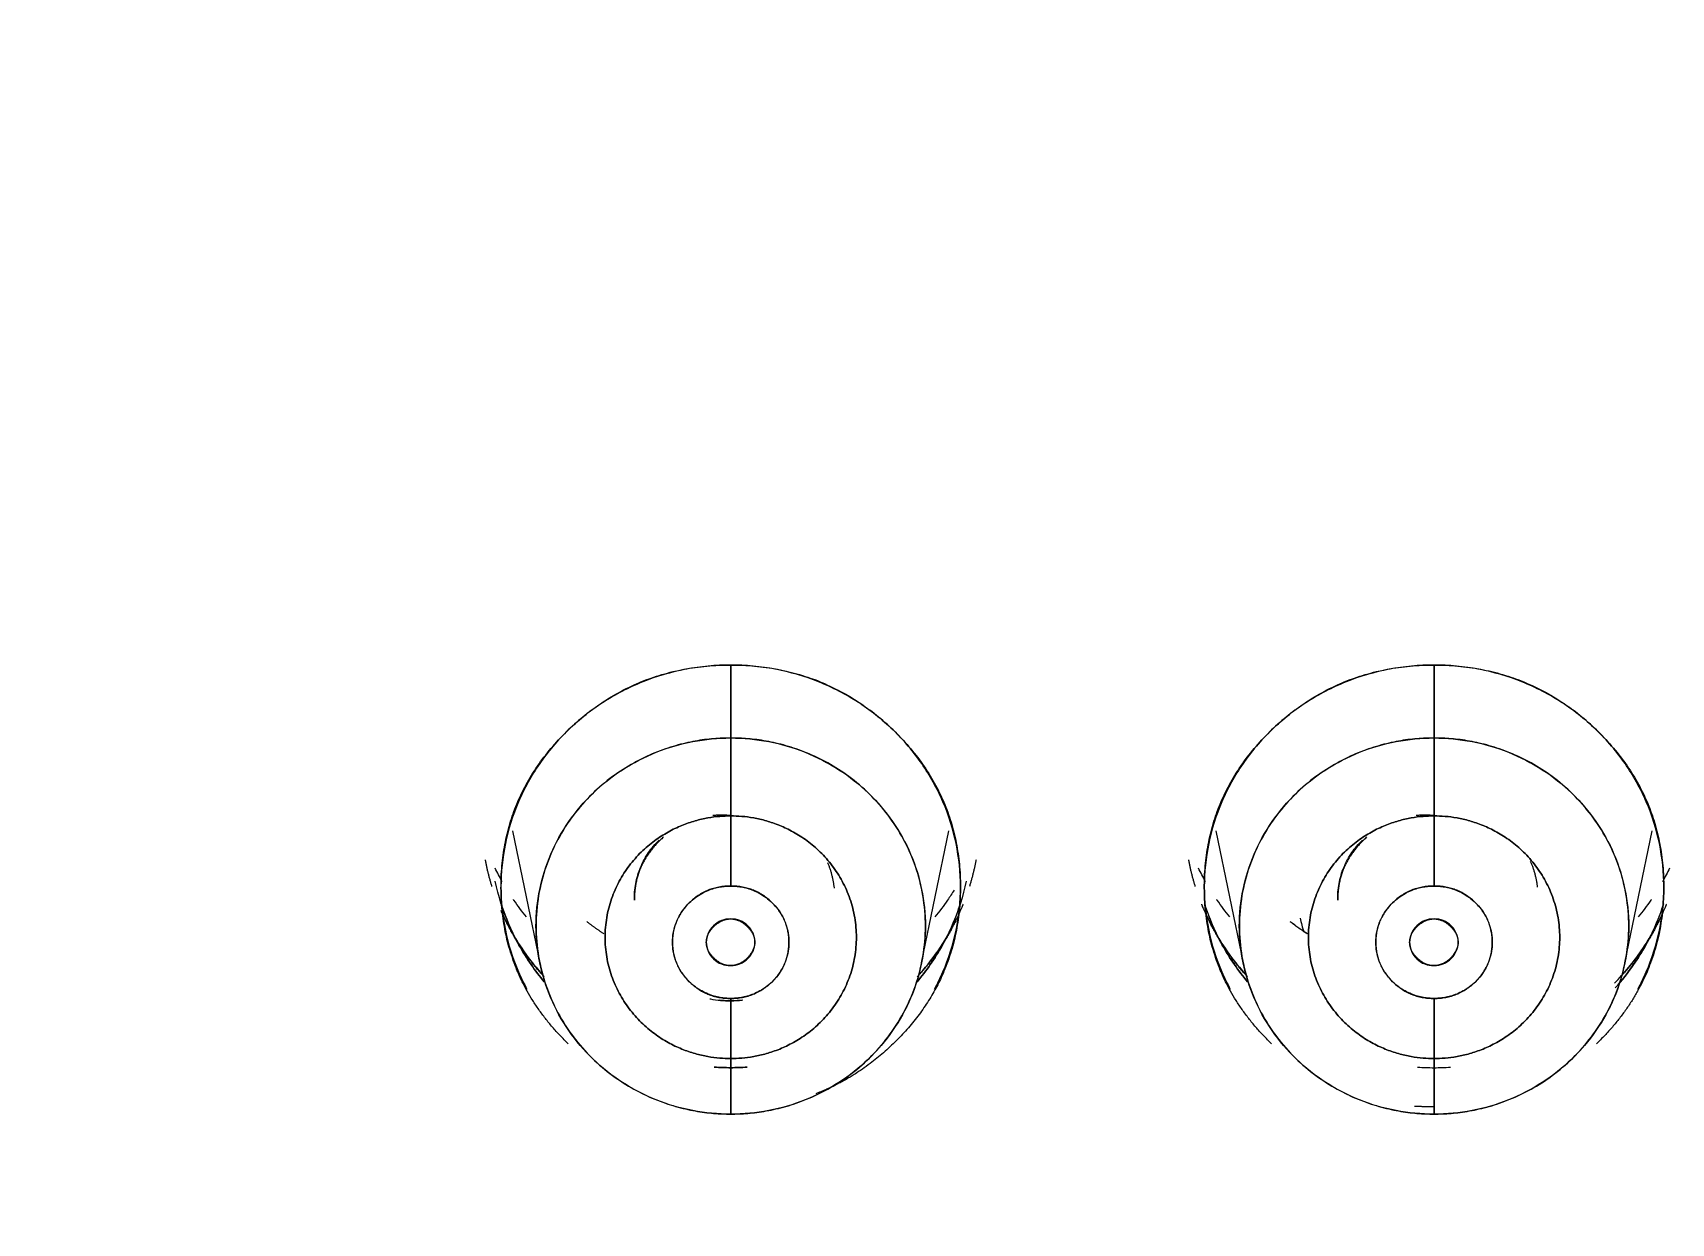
# Model space of a CAD drawing. Header units: inches. Extents: x 1105 to 1525, y -292 to 302.
# Drawn here: x 1252.25 to 1267.39, y 27.79 to 38.79 of the extents above; entities that cross this region are included whole.
import ezdxf

# ---------------------------------------------------------------- set-up
doc = ezdxf.new("R2010")
doc.units = ezdxf.units.IN
doc.header["$LTSCALE"] = 2.42
doc.header["$MEASUREMENT"] = 0
doc.header["$PDMODE"] = 3
doc.header["$PDSIZE"] = 0.3125
doc.layers.get('0').update_dxf_attribs({"linetype": 'CONTINUOUS'})
doc.layers.get('Defpoints').update_dxf_attribs({"linetype": 'CONTINUOUS'})
doc.layers.add('DIM', color=3, linetype='CONTINUOUS', lineweight=18)
doc.styles.get("Standard").update_dxf_attribs({"font": 'arial.ttf', "width": 0.8})
doc.dimstyles.new('ISO-25', dxfattribs={"dimtxt": 5, "dimasz": 2.5, "dimexe": 1.25, "dimexo": 0.625, "dimgap": 2, "dimtad": 1, "dimtih": 1, "dimtoh": 1, "dimdec": 1, "dimdsep": 46, "dimtxsty": 'Standard', "dimcen": 0, "dimclrd": 3, "dimclre": 3, "dimclrt": 4, "dimadec": 0, "dimazin": 0, "dimtfac": 1, "dimtdec": 1, "dimtmove": 0, "dimatfit": 3, "dimfxl": 1, "dimarcsym": 0})

# ---------------------------------------------------------------- blocks, each defined once
blk = doc.blocks.new('*D1')
at = {"layer": 'Defpoints', "color": 0, "transparency": 16777216}
for p in [(1211.201, 101.815), (1211.201, -172.578), (1309.638, -172.578)]:
    blk.add_point(p, dxfattribs=at)
at = {"layer": 'DIM', "color": 3, "lineweight": -2, "transparency": 16777216}
for p, q in [((1211.826, 101.815), (1310.888, 101.815)), ((1309.638, 96.815), (1309.638, -30.872)), ((1309.638, -167.578), (1309.638, -39.892)), ((1211.826, -172.578), (1310.888, -172.578))]:
    blk.add_line(p, q, dxfattribs=at)
at = {"layer": 'DIM', "color": 3, "transparency": 16777216}
for points in [[(1308.805, 96.815), (1310.472, 96.815), (1309.638, 101.815)], [(1308.805, -167.578), (1310.472, -167.578), (1309.638, -172.578)]]:
    blk.add_solid(points, dxfattribs=at)
at = {"layer": 'DIM', "color": 4, "transparency": 16777216, "insert": (1309.638, -35.382), "char_height": 5, "attachment_point": 5}
blk.add_mtext('274.4', dxfattribs=at)
blk = doc.blocks.new('*D3')
at = {"layer": 'Defpoints', "color": 0, "transparency": 16777216}
for p in [(1279.036, 140.16), (1143.365, 34.026), (1279.036, 34.019)]:
    blk.add_point(p, dxfattribs=at)
at = {"layer": 'DIM', "color": 3, "lineweight": -2, "transparency": 16777216}
for p, q in [((1143.365, 34.651), (1143.365, 141.41)), ((1279.036, 34.644), (1279.036, 141.41)), ((1148.365, 140.16), (1202.64, 140.16)), ((1274.036, 140.16), (1219.761, 140.16))]:
    blk.add_line(p, q, dxfattribs=at)
at = {"layer": 'DIM', "color": 3, "transparency": 16777216}
for points in [[(1148.365, 140.993), (1148.365, 139.326), (1143.365, 140.16)], [(1274.036, 140.993), (1274.036, 139.326), (1279.036, 140.16)]]:
    blk.add_solid(points, dxfattribs=at)
at = {"layer": 'DIM', "color": 4, "transparency": 16777216, "insert": (1211.201, 140.16), "char_height": 5, "attachment_point": 5}
blk.add_mtext('135.7', dxfattribs=at)

msp = doc.modelspace()

# ---------------------------------------------------------------- linework, layer by layer
at = {"linetype": 'Continuous', "lineweight": 18, "extrusion": (0, 1, 0)}
for p, q in [((1256.684, 31.416), (1256.936, 30.196)), ((1260.465, 30.196), (1260.717, 31.416)), ((1263.184, 31.416), (1263.436, 30.196)), ((1266.965, 30.196), (1267.217, 31.416))]:
    msp.add_line(p, q, dxfattribs=at)
at = {"linetype": 'Continuous', "lineweight": 18}
for points, degree, knots in [([(1278.773, 32.316), (1278.773, 34.452), (1278.555, 38.724), (1277.581, 45.07), (1275.967, 51.293), (1273.729, 57.334), (1270.89, 63.134), (1267.475, 68.637), (1263.519, 73.79), (1259.058, 78.543), (1254.137, 82.852), (1248.802, 86.674), (1243.105, 89.972), (1237.101, 92.715), (1230.847, 94.877), (1224.405, 96.435), (1217.834, 97.377), (1213.412, 97.587), (1211.201, 97.587)], 3, [0, 0, 0, 0, 0.0625, 0.125, 0.1875, 0.25, 0.3125, 0.375, 0.4375, 0.5, 0.5625, 0.625, 0.6875, 0.75, 0.8125, 0.875, 0.9375, 1, 1, 1, 1]), ([(1211.201, 97.587), (1213.412, 97.587), (1217.834, 97.376), (1226.594, 96.122), (1237.226, 93.007), (1247.024, 87.949), (1254.135, 82.851), (1259.059, 78.544), (1263.517, 73.789), (1267.476, 68.637), (1270.888, 63.133), (1273.73, 57.334), (1275.594, 52.3), (1276.773, 48.182), (1277.744, 44.012), (1278.555, 38.724), (1278.773, 34.452), (1278.773, 32.316)], 3, [0, 0, 0, 0, 0.0625, 0.125, 0.25, 0.375, 0.4375, 0.5, 0.5625, 0.625, 0.6875, 0.75, 0.8125, 0.84375, 0.875, 0.9375, 1, 1, 1, 1]), ([(1195.817, 93.394), (1202.015, 94.846), (1208.388, 95.111), (1213.318, 95.316), (1218.223, 94.804), (1224.622, 94.135), (1230.757, 92.275), (1238.11, 90.045), (1244.729, 86.221), (1251.525, 82.295), (1257.155, 76.908), (1262.782, 71.525), (1266.914, 64.997), (1271.044, 58.472), (1273.44, 51.181), (1275.835, 43.891), (1276.356, 36.257), (1276.877, 28.632), (1275.497, 21.105), (1274.115, 13.574), (1270.908, 6.579), (1268.052, 0.347), (1263.883, -5.15), (1257.961, -12.96), (1249.886, -18.696), (1244.869, -22.26), (1239.241, -24.844)], 2, [0, 0, 0, 0.125, 0.125, 0.1875, 0.1875, 0.25, 0.25, 0.3125, 0.3125, 0.375, 0.375, 0.4375, 0.4375, 0.5, 0.5, 0.5625, 0.5625, 0.625, 0.625, 0.6875, 0.6875, 0.75, 0.75, 0.875, 0.875, 1, 1, 1]), ([(1239.241, -24.844), (1239.945, -24.521), (1241.272, -23.883), (1243.174, -22.889), (1245.001, -21.861), (1246.885, -20.721), (1248.901, -19.401), (1251.067, -17.862), (1253.381, -16.063), (1255.852, -13.947), (1258.478, -11.445), (1261.219, -8.502), (1263.993, -5.097), (1266.701, -1.233), (1269.256, 3.091), (1271.566, 7.863), (1273.516, 12.997), (1275.013, 18.357), (1276.016, 23.822), (1276.519, 29.339), (1276.519, 34.879), (1276.016, 40.4), (1275.013, 45.856), (1273.519, 51.206), (1271.546, 56.409), (1269.108, 61.424), (1266.224, 66.213), (1262.916, 70.741), (1259.21, 74.971), (1255.137, 78.868), (1250.725, 82.407), (1245.994, 85.568), (1241.004, 88.308), (1235.91, 90.561), (1230.9, 92.3), (1226.102, 93.564), (1221.565, 94.42), (1217.342, 94.931), (1213.501, 95.163), (1210.069, 95.186), (1207.014, 95.06), (1204.285, 94.831), (1201.84, 94.532), (1199.657, 94.187), (1197.676, 93.811), (1196.425, 93.537), (1195.817, 93.394)], 3, [0, 0, 0, 0, 0.012202, 0.023189, 0.033858, 0.045296, 0.057999, 0.071972, 0.087381, 0.104481, 0.123651, 0.145097, 0.168608, 0.193819, 0.220656, 0.249232, 0.279085, 0.309194, 0.339088, 0.368937, 0.398843, 0.428755, 0.458652, 0.488547, 0.518447, 0.548347, 0.57824, 0.608136, 0.638049, 0.667943, 0.697772, 0.727718, 0.757896, 0.787508, 0.81533, 0.841142, 0.865293, 0.887639, 0.907732, 0.925508, 0.941345, 0.955585, 0.96839, 0.979913, 0.990205, 1, 1, 1, 1]), ([(1195.887, 93.19), (1196.492, 93.332), (1197.738, 93.605), (1199.71, 93.979), (1201.883, 94.322), (1204.316, 94.62), (1207.033, 94.848), (1210.074, 94.973), (1213.49, 94.95), (1217.314, 94.719), (1221.518, 94.21), (1226.034, 93.358), (1230.81, 92.1), (1235.796, 90.369), (1240.867, 88.127), (1245.834, 85.4), (1250.543, 82.252), (1254.935, 78.73), (1258.989, 74.851), (1262.678, 70.64), (1265.971, 66.134), (1268.842, 61.366), (1271.269, 56.374), (1273.233, 51.195), (1274.72, 45.87), (1275.718, 40.438), (1276.219, 34.943), (1276.219, 29.429), (1275.719, 23.937), (1274.72, 18.497), (1273.23, 13.162), (1271.289, 8.051), (1268.99, 3.302), (1266.446, -1.003), (1263.75, -4.849), (1260.989, -8.238), (1258.26, -11.168), (1255.647, -13.658), (1253.187, -15.765), (1250.884, -17.555), (1248.728, -19.088), (1246.721, -20.401), (1244.846, -21.536), (1243.027, -22.56), (1241.133, -23.549), (1239.813, -24.184), (1239.113, -24.505)], 3, [0, 0, 0, 0, 0.009795, 0.020087, 0.03161, 0.044415, 0.058655, 0.074492, 0.092268, 0.112361, 0.134707, 0.158858, 0.18467, 0.212492, 0.242104, 0.272282, 0.302228, 0.332057, 0.361951, 0.391864, 0.42176, 0.451653, 0.481553, 0.511453, 0.541348, 0.571245, 0.601157, 0.631063, 0.660912, 0.690806, 0.720915, 0.750768, 0.779344, 0.806181, 0.831392, 0.854903, 0.876349, 0.895519, 0.912619, 0.928028, 0.942001, 0.954704, 0.966142, 0.976811, 0.987798, 1, 1, 1, 1]), ([(1275.847, 28.397), (1275.855, 28.506), (1276.042, 31.393), (1276.001, 37.08), (1274.791, 45.363), (1272.449, 53.418), (1269.02, 61.1), (1264.562, 68.273), (1259.157, 74.81), (1252.9, 80.594), (1245.902, 85.522), (1238.289, 89.508), (1230.196, 92.479), (1221.759, 94.387), (1213.124, 95.194), (1204.448, 94.882), (1198.741, 93.93), (1195.937, 93.274)], 3, [0, 0, 0, 0, 0.002813, 0.073998, 0.145197, 0.216398, 0.287593, 0.358788, 0.429985, 0.501178, 0.572361, 0.643545, 0.714738, 0.785869, 0.857235, 0.928659, 1, 1, 1, 1]), ([(1238.926, -24.204), (1244.594, -21.601), (1249.636, -17.993), (1253.679, -15.099), (1257.214, -11.632), (1261.748, -7.184), (1265.281, -1.952), (1269.377, 4.114), (1271.926, 10.932), (1274.313, 17.314), (1275.221, 24.04), (1276.204, 31.32), (1275.41, 38.624), (1274.478, 47.195), (1271.171, 55.203), (1268.094, 62.655), (1263.166, 69.11), (1259.017, 74.545), (1253.753, 79.002), (1248.176, 83.723), (1241.629, 87.101), (1235.346, 90.344), (1228.485, 92.185), (1218.496, 94.865), (1208.135, 94.39), (1201.98, 94.108), (1195.989, 92.705)], 2, [0, 0, 0, 0.125, 0.125, 0.1875, 0.1875, 0.25, 0.25, 0.3125, 0.3125, 0.375, 0.375, 0.4375, 0.4375, 0.5, 0.5, 0.5625, 0.5625, 0.625, 0.625, 0.6875, 0.6875, 0.75, 0.75, 0.875, 0.875, 1, 1, 1]), ([(1195.989, 92.705), (1196.681, 92.867), (1198.001, 93.154), (1199.941, 93.514), (1201.848, 93.812), (1203.864, 94.068), (1206.081, 94.278), (1208.538, 94.424), (1211.258, 94.481), (1214.287, 94.415), (1217.665, 94.179), (1221.39, 93.718), (1225.413, 92.977), (1229.663, 91.91), (1234.077, 90.476), (1238.587, 88.642), (1243.083, 86.403), (1247.409, 83.81), (1251.422, 80.959), (1255.075, 77.927), (1258.424, 74.708), (1261.577, 71.202), (1264.604, 67.271), (1267.483, 62.819), (1270.107, 57.845), (1272.33, 52.456), (1274.036, 46.829), (1275.168, 41.173), (1275.735, 35.705), (1275.811, 30.574), (1275.491, 25.797), (1274.836, 21.258), (1273.845, 16.787), (1272.478, 12.274), (1270.697, 7.727), (1268.522, 3.274), (1266.041, -0.911), (1263.375, -4.71), (1260.618, -8.09), (1257.835, -11.072), (1255.092, -13.667), (1252.471, -15.879), (1250.029, -17.736), (1247.779, -19.294), (1245.71, -20.607), (1243.81, -21.721), (1242.074, -22.664), (1240.467, -23.48), (1239.433, -23.971), (1238.926, -24.204)], 3, [0, 0, 0, 0, 0.011269, 0.021419, 0.031278, 0.041852, 0.053605, 0.066538, 0.08081, 0.096678, 0.114498, 0.1344, 0.156117, 0.179301, 0.203861, 0.229789, 0.256714, 0.283873, 0.310306, 0.335514, 0.360061, 0.38505, 0.41157, 0.440282, 0.471001, 0.502948, 0.535235, 0.566974, 0.597228, 0.625207, 0.651, 0.675617, 0.700265, 0.725877, 0.752635, 0.779868, 0.806498, 0.831609, 0.855023, 0.876985, 0.897373, 0.915773, 0.93207, 0.946569, 0.959582, 0.971263, 0.981756, 0.991115, 1, 1, 1, 1]), ([(1239.103, -24.51), (1240.897, -23.686), (1242.653, -22.782), (1245.218, -21.313), (1246.061, -20.804), (1247.723, -19.75), (1248.541, -19.205), (1250.955, -17.515), (1252.51, -16.317), (1255.501, -13.789), (1256.937, -12.458), (1258.991, -10.371), (1259.66, -9.661), (1260.962, -8.21), (1261.596, -7.471), (1263.443, -5.211), (1264.604, -3.65), (1266.771, -0.431), (1267.778, 1.226), (1269.631, 4.623), (1270.477, 6.362), (1272, 9.909), (1272.678, 11.716), (1273.858, 15.382), (1274.361, 17.242), (1275.188, 20.997), (1275.513, 22.893), (1275.863, 25.753), (1275.958, 26.708), (1276.101, 28.623), (1276.15, 29.582), (1276.228, 32.461), (1276.188, 34.382), (1275.928, 38.214), (1275.707, 40.123), (1275.239, 42.967), (1275.061, 43.912), (1274.66, 45.792), (1274.437, 46.728), (1273.702, 49.519), (1273.124, 51.357), (1271.795, 54.976), (1271.044, 56.756), (1269.794, 59.37), (1269.357, 60.232), (1268.442, 61.937), (1267.964, 62.778), (1266.472, 65.271), (1265.398, 66.889), (1263.1, 70.022), (1261.877, 71.538), (1259.939, 73.726), (1259.276, 74.441), (1257.915, 75.841), (1257.219, 76.525), (1255.081, 78.532), (1253.592, 79.807), (1250.5, 82.22), (1248.896, 83.358), (1245.588, 85.486), (1243.884, 86.478), (1240.389, 88.304), (1238.598, 89.14), (1236.772, 89.895)], 3, [0, 0, 0, 0, 0.040001, 0.040001, 0.060001, 0.060001, 0.080002, 0.080002, 0.120002, 0.120002, 0.160003, 0.160003, 0.180004, 0.180004, 0.200004, 0.200004, 0.240005, 0.240005, 0.280006, 0.280006, 0.320006, 0.320006, 0.360007, 0.360007, 0.400008, 0.400008, 0.440009, 0.440009, 0.460009, 0.460009, 0.48001, 0.48001, 0.52001, 0.52001, 0.560011, 0.560011, 0.580012, 0.580012, 0.600012, 0.600012, 0.640013, 0.640013, 0.680014, 0.680014, 0.700014, 0.700014, 0.720014, 0.720014, 0.760015, 0.760015, 0.800016, 0.800016, 0.820016, 0.820016, 0.840017, 0.840017, 0.880018, 0.880018, 0.920018, 0.920018, 0.960019, 0.960019, 1, 1, 1, 1]), ([(1279.021, 33.871), (1279.03, 34.922), (1278.994, 37.092), (1278.773, 40.228), (1278.438, 43.121), (1278.058, 45.55), (1277.684, 47.519), (1277.333, 49.144), (1277.019, 50.457), (1276.715, 51.638), (1276.406, 52.757), (1276.046, 53.978), (1275.605, 55.37), (1275.043, 57.009), (1274.375, 58.79), (1273.606, 60.673), (1272.764, 62.572), (1271.874, 64.422), (1271.034, 66.041), (1270.342, 67.301), (1269.786, 68.27), (1269.179, 69.294), (1268.305, 70.708), (1266.955, 72.75), (1265.276, 75.075), (1263.304, 77.559), (1261.097, 80.09), (1258.581, 82.692), (1256.743, 84.377), (1255.809, 85.185)], 3, [0, 0, 0, 0, 0.054319, 0.112384, 0.162617, 0.205019, 0.239598, 0.266361, 0.291066, 0.309394, 0.329382, 0.351027, 0.375108, 0.404798, 0.440428, 0.473203, 0.509769, 0.547587, 0.579093, 0.603799, 0.621729, 0.636559, 0.665207, 0.707267, 0.762711, 0.813051, 0.870864, 0.936115, 1, 1, 1, 1]), ([(1239.012, -24.327), (1239.52, -24.094), (1240.558, -23.601), (1242.17, -22.783), (1243.911, -21.837), (1245.817, -20.72), (1247.893, -19.402), (1250.149, -17.84), (1252.599, -15.976), (1255.228, -13.758), (1257.98, -11.155), (1260.771, -8.164), (1263.537, -4.773), (1266.211, -0.963), (1268.7, 3.236), (1270.881, 7.702), (1272.667, 12.263), (1274.039, 16.791), (1275.033, 21.275), (1275.691, 25.828), (1275.973, 30.05), (1275.971, 32.772), (1275.938, 33.914)], 3, [0, 0, 0, 0, 0.022582, 0.046368, 0.073038, 0.102727, 0.135799, 0.172651, 0.21407, 0.260836, 0.312656, 0.368473, 0.427982, 0.491805, 0.559487, 0.628704, 0.696711, 0.761806, 0.824451, 0.887019, 0.952574, 1, 1, 1, 1]), ([(1258.701, 32.949), (1258.562, 32.949), (1258.423, 32.936), (1258.15, 32.884), (1258.016, 32.845), (1257.76, 32.742), (1257.637, 32.678), (1257.405, 32.529), (1257.298, 32.444), (1257.101, 32.254), (1257.012, 32.15), (1256.858, 31.926), (1256.792, 31.808), (1256.686, 31.56), (1256.645, 31.43), (1256.591, 31.167), (1256.577, 31.033), (1256.577, 30.765), (1256.591, 30.63), (1256.645, 30.367), (1256.686, 30.238), (1256.763, 30.059), (1256.789, 30.005), (1256.817, 29.953)], 3, [0, 0, 0, 0, 0.095767, 0.095767, 0.191534, 0.191534, 0.287301, 0.287301, 0.383068, 0.383068, 0.478835, 0.478835, 0.574603, 0.574603, 0.67037, 0.67037, 0.766137, 0.766137, 0.861904, 0.861904, 0.957671, 0.957671, 1, 1, 1, 1]), ([(1257.199, 29.449), (1256.578, 30.049), (1256.577, 31.747), (1257.821, 32.949), (1258.701, 32.949)], 2, [0, 0, 0, 0.333319, 0.66666, 1, 1, 1]), ([(1260.584, 29.953), (1260.612, 30.005), (1260.638, 30.059), (1260.715, 30.238), (1260.756, 30.367), (1260.81, 30.63), (1260.824, 30.765), (1260.824, 31.033), (1260.81, 31.167), (1260.756, 31.43), (1260.715, 31.56), (1260.609, 31.808), (1260.543, 31.926), (1260.389, 32.15), (1260.3, 32.254), (1260.103, 32.444), (1259.996, 32.529), (1259.764, 32.678), (1259.641, 32.742), (1259.385, 32.845), (1259.251, 32.884), (1258.978, 32.936), (1258.839, 32.949), (1258.701, 32.949)], 3, [0, 0, 0, 0, 0.042329, 0.042329, 0.138096, 0.138096, 0.233863, 0.233863, 0.32963, 0.32963, 0.425397, 0.425397, 0.521165, 0.521165, 0.616932, 0.616932, 0.712699, 0.712699, 0.808466, 0.808466, 0.904233, 0.904233, 1, 1, 1, 1]), ([(1258.701, 32.949), (1259.579, 32.949), (1260.823, 31.749), (1260.824, 30.05), (1259.879, 29.137), (1259.487, 28.987)], 2, [0, 0, 0, 0.284146, 0.568293, 0.852439, 1, 1, 1]), ([(1265.201, 32.949), (1265.062, 32.949), (1264.923, 32.936), (1264.65, 32.884), (1264.516, 32.845), (1264.26, 32.742), (1264.137, 32.678), (1263.905, 32.529), (1263.798, 32.444), (1263.601, 32.254), (1263.512, 32.15), (1263.358, 31.926), (1263.292, 31.808), (1263.186, 31.56), (1263.145, 31.43), (1263.091, 31.167), (1263.077, 31.033), (1263.077, 30.765), (1263.091, 30.63), (1263.145, 30.367), (1263.186, 30.238), (1263.263, 30.059), (1263.289, 30.005), (1263.317, 29.953)], 3, [0, 0, 0, 0, 0.095767, 0.095767, 0.191534, 0.191534, 0.287301, 0.287301, 0.383068, 0.383068, 0.478835, 0.478835, 0.574603, 0.574603, 0.67037, 0.67037, 0.766137, 0.766137, 0.861904, 0.861904, 0.957671, 0.957671, 1, 1, 1, 1]), ([(1263.699, 29.449), (1263.078, 30.049), (1263.077, 31.747), (1264.321, 32.949), (1265.201, 32.949)], 2, [0, 0, 0, 0.333319, 0.66666, 1, 1, 1]), ([(1267.084, 29.953), (1267.112, 30.005), (1267.138, 30.059), (1267.215, 30.238), (1267.256, 30.367), (1267.31, 30.63), (1267.324, 30.765), (1267.324, 31.033), (1267.31, 31.167), (1267.256, 31.43), (1267.215, 31.56), (1267.109, 31.808), (1267.043, 31.926), (1266.889, 32.15), (1266.8, 32.254), (1266.603, 32.444), (1266.496, 32.529), (1266.264, 32.678), (1266.141, 32.742), (1265.885, 32.845), (1265.751, 32.884), (1265.478, 32.936), (1265.339, 32.949), (1265.201, 32.949)], 3, [0, 0, 0, 0, 0.042329, 0.042329, 0.138096, 0.138096, 0.233863, 0.233863, 0.32963, 0.32963, 0.425397, 0.425397, 0.521165, 0.521165, 0.616932, 0.616932, 0.712699, 0.712699, 0.808466, 0.808466, 0.904233, 0.904233, 1, 1, 1, 1]), ([(1265.201, 32.949), (1266.079, 32.949), (1267.323, 31.749), (1267.324, 30.05), (1266.702, 29.449)], 2, [0, 0, 0, 0.33334, 0.666681, 1, 1, 1]), ([(1258.701, 28.799), (1258.583, 28.799), (1258.465, 28.81), (1258.234, 28.854), (1258.121, 28.887), (1257.903, 28.975), (1257.799, 29.028), (1257.603, 29.155), (1257.511, 29.227), (1257.345, 29.388), (1257.27, 29.477), (1257.139, 29.666), (1257.083, 29.767), (1256.993, 29.977), (1256.959, 30.086), (1256.913, 30.309), (1256.901, 30.423), (1256.901, 30.651), (1256.913, 30.764), (1256.959, 30.987), (1256.993, 31.097), (1257.083, 31.307), (1257.139, 31.408), (1257.27, 31.597), (1257.345, 31.685), (1257.511, 31.846), (1257.603, 31.919), (1257.799, 32.045), (1257.903, 32.099), (1258.121, 32.186), (1258.234, 32.219), (1258.465, 32.264), (1258.583, 32.275), (1258.701, 32.275)], 3, [0, 0, 0, 0, 0.0625, 0.0625, 0.125, 0.125, 0.1875, 0.1875, 0.25, 0.25, 0.3125, 0.3125, 0.375, 0.375, 0.4375, 0.4375, 0.5, 0.5, 0.5625, 0.5625, 0.625, 0.625, 0.6875, 0.6875, 0.75, 0.75, 0.8125, 0.8125, 0.875, 0.875, 0.9375, 0.9375, 1, 1, 1, 1]), ([(1258.701, 32.275), (1258.818, 32.275), (1258.936, 32.264), (1259.167, 32.219), (1259.28, 32.186), (1259.498, 32.099), (1259.602, 32.045), (1259.798, 31.919), (1259.89, 31.846), (1260.056, 31.685), (1260.131, 31.597), (1260.262, 31.408), (1260.318, 31.307), (1260.408, 31.097), (1260.442, 30.987), (1260.488, 30.764), (1260.5, 30.651), (1260.5, 30.423), (1260.488, 30.309), (1260.442, 30.086), (1260.408, 29.977), (1260.318, 29.767), (1260.262, 29.666), (1260.131, 29.477), (1260.056, 29.388), (1259.89, 29.227), (1259.798, 29.155), (1259.602, 29.028), (1259.498, 28.975), (1259.28, 28.887), (1259.167, 28.854), (1258.936, 28.81), (1258.818, 28.799), (1258.701, 28.799)], 3, [0, 0, 0, 0, 0.0625, 0.0625, 0.125, 0.125, 0.1875, 0.1875, 0.25, 0.25, 0.3125, 0.3125, 0.375, 0.375, 0.4375, 0.4375, 0.5, 0.5, 0.5625, 0.5625, 0.625, 0.625, 0.6875, 0.6875, 0.75, 0.75, 0.8125, 0.8125, 0.875, 0.875, 0.9375, 0.9375, 1, 1, 1, 1]), ([(1265.201, 28.799), (1265.083, 28.799), (1264.965, 28.81), (1264.734, 28.854), (1264.621, 28.887), (1264.403, 28.975), (1264.299, 29.028), (1264.103, 29.155), (1264.011, 29.227), (1263.845, 29.388), (1263.77, 29.477), (1263.639, 29.666), (1263.583, 29.767), (1263.493, 29.977), (1263.459, 30.086), (1263.413, 30.309), (1263.401, 30.423), (1263.401, 30.651), (1263.413, 30.764), (1263.459, 30.987), (1263.493, 31.097), (1263.583, 31.307), (1263.639, 31.408), (1263.77, 31.597), (1263.845, 31.685), (1264.011, 31.846), (1264.103, 31.919), (1264.299, 32.045), (1264.403, 32.099), (1264.621, 32.186), (1264.734, 32.219), (1264.965, 32.264), (1265.083, 32.275), (1265.201, 32.275)], 3, [0, 0, 0, 0, 0.0625, 0.0625, 0.125, 0.125, 0.1875, 0.1875, 0.25, 0.25, 0.3125, 0.3125, 0.375, 0.375, 0.4375, 0.4375, 0.5, 0.5, 0.5625, 0.5625, 0.625, 0.625, 0.6875, 0.6875, 0.75, 0.75, 0.8125, 0.8125, 0.875, 0.875, 0.9375, 0.9375, 1, 1, 1, 1]), ([(1265.201, 32.275), (1265.318, 32.275), (1265.436, 32.264), (1265.667, 32.219), (1265.78, 32.186), (1265.998, 32.099), (1266.102, 32.045), (1266.298, 31.919), (1266.39, 31.846), (1266.556, 31.685), (1266.631, 31.597), (1266.762, 31.408), (1266.818, 31.307), (1266.908, 31.097), (1266.942, 30.987), (1266.988, 30.764), (1267, 30.651), (1267, 30.423), (1266.988, 30.309), (1266.942, 30.086), (1266.908, 29.977), (1266.818, 29.767), (1266.762, 29.666), (1266.631, 29.477), (1266.556, 29.388), (1266.39, 29.227), (1266.298, 29.155), (1266.102, 29.028), (1265.998, 28.975), (1265.78, 28.887), (1265.667, 28.854), (1265.436, 28.81), (1265.318, 28.799), (1265.201, 28.799)], 3, [0, 0, 0, 0, 0.0625, 0.0625, 0.125, 0.125, 0.1875, 0.1875, 0.25, 0.25, 0.3125, 0.3125, 0.375, 0.375, 0.4375, 0.4375, 0.5, 0.5, 0.5625, 0.5625, 0.625, 0.625, 0.6875, 0.6875, 0.75, 0.75, 0.8125, 0.8125, 0.875, 0.875, 0.9375, 0.9375, 1, 1, 1, 1]), ([(1241.102, -25.267), (1249.354, -21.255), (1256.162, -15.22), (1262.969, -9.187), (1267.816, -1.588), (1272.663, 6.009), (1277.701, 23.183), (1277.701, 32.107)], 2, [0, 0, 0, 0.25, 0.25, 0.5, 0.5, 0.75, 1, 1, 1]), ([(1277.701, 32.107), (1277.701, 29.152), (1277.277, 23.24), (1275.385, 14.541), (1272.272, 6.176), (1267.997, -1.695), (1262.64, -8.923), (1256.305, -15.37), (1249.112, -20.914), (1243.836, -23.938), (1241.102, -25.267)], 3, [0, 0, 0, 0, 0.125, 0.25, 0.375, 0.5, 0.625, 0.75, 0.875, 1, 1, 1, 1]), ([(1258.701, 31.555), (1258.701, 31.527), (1258.701, 31.452), (1258.701, 31.347), (1258.701, 31.23), (1258.701, 31.129), (1258.701, 31.032), (1258.701, 30.954), (1258.701, 30.907)], 3, [0, 0, 0, 0, 0.122135, 0.34583, 0.503808, 0.646393, 0.80598, 1, 1, 1, 1]), ([(1258.701, 30.907), (1258.701, 30.954), (1258.701, 31.032), (1258.701, 31.129), (1258.701, 31.23), (1258.701, 31.347), (1258.701, 31.452), (1258.701, 31.527), (1258.701, 31.555)], 3, [0, 0, 0, 0, 0.19402, 0.353607, 0.496192, 0.65417, 0.877865, 1, 1, 1, 1]), ([(1265.201, 30.907), (1265.201, 30.954), (1265.201, 31.032), (1265.201, 31.129), (1265.201, 31.23), (1265.201, 31.347), (1265.201, 31.452), (1265.201, 31.527), (1265.201, 31.555)], 3, [0, 0, 0, 0, 0.19402, 0.353607, 0.496192, 0.65417, 0.877865, 1, 1, 1, 1]), ([(1265.201, 31.555), (1265.201, 31.527), (1265.201, 31.452), (1265.201, 31.347), (1265.201, 31.23), (1265.201, 31.129), (1265.201, 31.032), (1265.201, 30.954), (1265.201, 30.907)], 3, [0, 0, 0, 0, 0.122135, 0.34583, 0.503808, 0.646393, 0.80598, 1, 1, 1, 1]), ([(1257.81, 30.775), (1257.809, 30.827), (1257.813, 30.879), (1257.832, 30.981), (1257.847, 31.031), (1257.887, 31.127), (1257.912, 31.173), (1257.97, 31.257), (1258.003, 31.296), (1258.039, 31.331)], 3, [0, 0, 0, 0, 0.253229, 0.253229, 0.506457, 0.506457, 0.759686, 0.759686, 1, 1, 1, 1]), ([(1264.31, 30.775), (1264.309, 30.827), (1264.313, 30.879), (1264.332, 30.981), (1264.347, 31.031), (1264.387, 31.127), (1264.412, 31.173), (1264.47, 31.257), (1264.503, 31.296), (1264.539, 31.331)], 3, [0, 0, 0, 0, 0.253229, 0.253229, 0.506457, 0.506457, 0.759686, 0.759686, 1, 1, 1, 1]), ([(1256.977, 30.022), (1256.934, 30.073), (1256.894, 30.126), (1256.775, 30.297), (1256.706, 30.422), (1256.595, 30.681), (1256.553, 30.815), (1256.525, 30.952)], 3, [0, 0, 0, 0, 0.190477, 0.190477, 0.595745, 0.595745, 1, 1, 1, 1]), ([(1260.876, 30.952), (1260.848, 30.815), (1260.806, 30.681), (1260.695, 30.422), (1260.626, 30.297), (1260.507, 30.126), (1260.467, 30.073), (1260.424, 30.022)], 3, [0, 0, 0, 0, 0.404255, 0.404255, 0.809524, 0.809524, 1, 1, 1, 1]), ([(1256.578, 30.746), (1256.599, 30.68), (1256.623, 30.615), (1256.706, 30.422), (1256.775, 30.297), (1256.894, 30.126), (1256.934, 30.073), (1256.977, 30.022)], 3, [0, 0, 0, 0, 0.250287, 0.250287, 0.760296, 0.760296, 1, 1, 1, 1]), ([(1256.813, 30.622), (1256.772, 30.672), (1256.733, 30.724), (1256.695, 30.779), (1256.693, 30.781), (1256.692, 30.783)], 3, [0, 0, 0, 0, 0.961053, 0.961053, 1, 1, 1, 1]), ([(1260.424, 30.022), (1260.467, 30.073), (1260.507, 30.126), (1260.626, 30.297), (1260.695, 30.422), (1260.778, 30.615), (1260.802, 30.68), (1260.823, 30.746)], 3, [0, 0, 0, 0, 0.239705, 0.239705, 0.749713, 0.749713, 1, 1, 1, 1]), ([(1260.848, 30.74), (1260.839, 30.717), (1260.681, 30.347), (1260.424, 30.068)], 2, [0, 0, 0, 0.061405, 1, 1, 1]), ([(1260.766, 30.87), (1260.746, 30.838), (1260.726, 30.807), (1260.668, 30.724), (1260.629, 30.672), (1260.588, 30.622)], 3, [0, 0, 0, 0, 0.364874, 0.364874, 1, 1, 1, 1]), ([(1263.477, 30.068), (1263.221, 30.346), (1263.062, 30.717), (1263.053, 30.74)], 2, [0, 0, 0, 0.938432, 1, 1, 1]), ([(1263.078, 30.746), (1263.099, 30.68), (1263.123, 30.615), (1263.206, 30.422), (1263.275, 30.297), (1263.394, 30.126), (1263.434, 30.073), (1263.477, 30.022)], 3, [0, 0, 0, 0, 0.250287, 0.250287, 0.760296, 0.760296, 1, 1, 1, 1]), ([(1263.313, 30.622), (1263.272, 30.672), (1263.233, 30.724), (1263.195, 30.779), (1263.193, 30.781), (1263.192, 30.783)], 3, [0, 0, 0, 0, 0.961053, 0.961053, 1, 1, 1, 1]), ([(1266.875, 29.965), (1266.936, 30.033), (1266.993, 30.106), (1267.126, 30.297), (1267.195, 30.422), (1267.278, 30.615), (1267.302, 30.68), (1267.323, 30.746)], 3, [0, 0, 0, 0, 0.302002, 0.302002, 0.770221, 0.770221, 1, 1, 1, 1]), ([(1267.348, 30.74), (1267.339, 30.717), (1267.181, 30.347), (1266.924, 30.068)], 2, [0, 0, 0, 0.061405, 1, 1, 1]), ([(1267.209, 30.783), (1267.208, 30.781), (1267.206, 30.779), (1267.168, 30.724), (1267.129, 30.672), (1267.088, 30.622)], 3, [0, 0, 0, 0, 0.038946, 0.038946, 1, 1, 1, 1]), ([(1256.578, 30.68), (1256.634, 30.551), (1256.704, 30.426), (1256.843, 30.225), (1256.908, 30.144), (1256.977, 30.068)], 3, [0, 0, 0, 0, 0.580703, 0.580703, 1, 1, 1, 1]), ([(1258.923, 30.387), (1258.923, 30.416), (1258.918, 30.444), (1258.895, 30.496), (1258.879, 30.52), (1258.838, 30.56), (1258.813, 30.576), (1258.759, 30.598), (1258.73, 30.603), (1258.671, 30.603), (1258.642, 30.598), (1258.588, 30.576), (1258.563, 30.56), (1258.521, 30.52), (1258.504, 30.496), (1258.481, 30.444), (1258.475, 30.415), (1258.475, 30.387)], 3, [0, 0, 0, 0, 0.125, 0.125, 0.25, 0.25, 0.375, 0.375, 0.5, 0.5, 0.625, 0.625, 0.75, 0.75, 0.875, 0.875, 1, 1, 1, 1]), ([(1258.475, 30.387), (1258.476, 30.465), (1258.614, 30.602), (1258.699, 30.603), (1258.78, 30.604), (1258.853, 30.533), (1258.922, 30.467), (1258.923, 30.387)], 2, [0, 0, 0, 0.25, 0.5, 0.5, 0.75, 0.75, 1, 1, 1]), ([(1263.078, 30.68), (1263.134, 30.551), (1263.204, 30.426), (1263.343, 30.225), (1263.408, 30.144), (1263.477, 30.068)], 3, [0, 0, 0, 0, 0.580703, 0.580703, 1, 1, 1, 1]), ([(1263.477, 30.022), (1263.434, 30.073), (1263.394, 30.126), (1263.275, 30.297), (1263.206, 30.422), (1263.14, 30.577), (1263.129, 30.603), (1263.119, 30.63)], 3, [0, 0, 0, 0, 0.281395, 0.281395, 0.880108, 0.880108, 1, 1, 1, 1]), ([(1265.423, 30.387), (1265.423, 30.416), (1265.418, 30.444), (1265.395, 30.496), (1265.379, 30.52), (1265.338, 30.56), (1265.313, 30.576), (1265.259, 30.598), (1265.23, 30.603), (1265.171, 30.603), (1265.142, 30.598), (1265.088, 30.576), (1265.063, 30.56), (1265.021, 30.52), (1265.004, 30.496), (1264.981, 30.444), (1264.975, 30.415), (1264.975, 30.387)], 3, [0, 0, 0, 0, 0.125, 0.125, 0.25, 0.25, 0.375, 0.375, 0.5, 0.5, 0.625, 0.625, 0.75, 0.75, 0.875, 0.875, 1, 1, 1, 1]), ([(1264.975, 30.387), (1264.976, 30.465), (1265.114, 30.602), (1265.199, 30.603), (1265.28, 30.604), (1265.353, 30.533), (1265.422, 30.467), (1265.423, 30.387)], 2, [0, 0, 0, 0.25, 0.5, 0.5, 0.75, 0.75, 1, 1, 1]), ([(1266.867, 30.008), (1266.959, 30.102), (1267.042, 30.202), (1267.197, 30.426), (1267.267, 30.551), (1267.323, 30.68)], 3, [0, 0, 0, 0, 0.477697, 0.477697, 1, 1, 1, 1]), ([(1267.282, 30.63), (1267.272, 30.603), (1267.261, 30.577), (1267.195, 30.422), (1267.126, 30.297), (1266.993, 30.106), (1266.936, 30.033), (1266.875, 29.965)], 3, [0, 0, 0, 0, 0.108522, 0.108522, 0.650454, 0.650454, 1, 1, 1, 1]), ([(1260.424, 30.068), (1260.493, 30.144), (1260.558, 30.225), (1260.678, 30.398), (1260.732, 30.491), (1260.78, 30.587)], 3, [0, 0, 0, 0, 0.488018, 0.488018, 1, 1, 1, 1]), ([(1263.872, 30.579), (1263.918, 30.544), (1263.966, 30.51), (1264.02, 30.475), (1264.025, 30.472), (1264.031, 30.468)], 3, [0, 0, 0, 0, 0.90209, 0.90209, 1, 1, 1, 1]), ([(1258.475, 30.387), (1258.475, 30.358), (1258.481, 30.33), (1258.504, 30.277), (1258.521, 30.253), (1258.563, 30.213), (1258.588, 30.197), (1258.642, 30.176), (1258.671, 30.171), (1258.73, 30.172), (1258.759, 30.178), (1258.813, 30.2), (1258.838, 30.216), (1258.879, 30.256), (1258.895, 30.28), (1258.918, 30.332), (1258.923, 30.359), (1258.923, 30.387)], 3, [0, 0, 0, 0, 0.125, 0.125, 0.25, 0.25, 0.375, 0.375, 0.5, 0.5, 0.625, 0.625, 0.75, 0.75, 0.875, 0.875, 1, 1, 1, 1]), ([(1258.923, 30.387), (1258.922, 30.31), (1258.784, 30.172), (1258.699, 30.171), (1258.618, 30.17), (1258.545, 30.241), (1258.476, 30.308), (1258.475, 30.387)], 2, [0, 0, 0, 0.25, 0.5, 0.5, 0.75, 0.75, 1, 1, 1]), ([(1264.975, 30.387), (1264.975, 30.358), (1264.981, 30.33), (1265.004, 30.277), (1265.021, 30.253), (1265.063, 30.213), (1265.088, 30.197), (1265.142, 30.176), (1265.171, 30.171), (1265.23, 30.172), (1265.259, 30.178), (1265.313, 30.2), (1265.338, 30.216), (1265.379, 30.256), (1265.395, 30.28), (1265.418, 30.332), (1265.423, 30.359), (1265.423, 30.387)], 3, [0, 0, 0, 0, 0.125, 0.125, 0.25, 0.25, 0.375, 0.375, 0.5, 0.5, 0.625, 0.625, 0.75, 0.75, 0.875, 0.875, 1, 1, 1, 1]), ([(1265.423, 30.387), (1265.422, 30.31), (1265.284, 30.172), (1265.199, 30.171), (1265.118, 30.17), (1265.045, 30.241), (1264.976, 30.308), (1264.975, 30.387)], 2, [0, 0, 0, 0.25, 0.5, 0.5, 0.75, 0.75, 1, 1, 1]), ([(1258.507, 29.865), (1258.509, 29.865), (1258.511, 29.864), (1258.575, 29.852), (1258.638, 29.846), (1258.737, 29.846), (1258.773, 29.848), (1258.809, 29.852)], 3, [0, 0, 0, 0, 0.01808, 0.01808, 0.641521, 0.641521, 1, 1, 1, 1]), ([(1258.809, 29.851), (1258.756, 29.846), (1258.645, 29.846), (1258.592, 29.851)], 2, [0, 0, 0, 0.499098, 1, 1, 1]), ([(1258.701, 29.868), (1258.701, 29.821), (1258.701, 29.748), (1258.701, 29.695), (1258.701, 29.617), (1258.701, 29.518), (1258.701, 29.405), (1258.701, 29.335), (1258.701, 29.312)], 3, [0, 0, 0, 0, 0.19402, 0.353607, 0.496192, 0.65417, 0.877865, 1, 1, 1, 1]), ([(1258.701, 29.312), (1258.701, 29.335), (1258.701, 29.405), (1258.701, 29.518), (1258.701, 29.617), (1258.701, 29.695), (1258.701, 29.748), (1258.701, 29.821), (1258.701, 29.868)], 3, [0, 0, 0, 0, 0.122135, 0.34583, 0.503808, 0.646393, 0.80598, 1, 1, 1, 1]), ([(1265.201, 29.312), (1265.201, 29.335), (1265.201, 29.405), (1265.201, 29.518), (1265.201, 29.617), (1265.201, 29.695), (1265.201, 29.748), (1265.201, 29.821), (1265.201, 29.868)], 3, [0, 0, 0, 0, 0.122135, 0.34583, 0.503808, 0.646393, 0.80598, 1, 1, 1, 1]), ([(1265.201, 29.868), (1265.201, 29.821), (1265.201, 29.748), (1265.201, 29.695), (1265.201, 29.617), (1265.201, 29.518), (1265.201, 29.405), (1265.201, 29.335), (1265.201, 29.312)], 3, [0, 0, 0, 0, 0.19402, 0.353607, 0.496192, 0.65417, 0.877865, 1, 1, 1, 1]), ([(1258.701, 29.232), (1258.701, 29.232), (1258.701, 29.232), (1258.701, 29.237), (1258.701, 29.24), (1258.701, 29.238), (1258.701, 29.235), (1258.701, 29.228)], 3, [0, 0, 0, 0, 0.00001, 0.00001, 0.500005, 0.500005, 1, 1, 1, 1]), ([(1258.701, 29.228), (1258.701, 29.235), (1258.701, 29.238), (1258.701, 29.24), (1258.701, 29.237), (1258.701, 29.232), (1258.701, 29.232), (1258.701, 29.232)], 3, [0, 0, 0, 0, 0.499995, 0.499995, 0.99999, 0.99999, 1, 1, 1, 1]), ([(1265.201, 29.23), (1265.201, 29.231), (1265.201, 29.231), (1265.201, 29.237), (1265.201, 29.24), (1265.201, 29.238), (1265.201, 29.235), (1265.201, 29.228)], 3, [0, 0, 0, 0, 0.051806, 0.051806, 0.525903, 0.525903, 1, 1, 1, 1]), ([(1265.201, 29.228), (1265.201, 29.235), (1265.201, 29.238), (1265.201, 29.24), (1265.201, 29.237), (1265.201, 29.231), (1265.201, 29.231), (1265.201, 29.23)], 3, [0, 0, 0, 0, 0.474097, 0.474097, 0.948194, 0.948194, 1, 1, 1, 1])]:
    msp.add_open_spline(points, degree=degree, knots=knots, dxfattribs=at)
for points, degree in [([(1277.701, 32.107), (1277.701, 38.433), (1275.145, 50.843), (1270.132, 62.533), (1262.855, 73.054), (1253.592, 82.001), (1242.701, 89.031), (1230.599, 93.873), (1217.75, 96.342), (1211.201, 96.342)], 2), ([(1211.201, 96.342), (1213.377, 96.342), (1217.729, 96.135), (1224.195, 95.209), (1230.535, 93.675), (1236.69, 91.547), (1242.599, 88.848), (1248.205, 85.602), (1253.455, 81.841), (1258.299, 77.601), (1262.688, 72.923), (1266.582, 67.851), (1269.943, 62.436), (1272.737, 56.728), (1274.939, 50.784), (1276.528, 44.659), (1277.487, 38.414), (1277.701, 34.21), (1277.701, 32.107)], 3), ([(1258.701, 32.275), (1258.701, 32.5), (1258.701, 32.725), (1258.701, 32.95)], 3), ([(1258.701, 32.95), (1258.701, 32.725), (1258.701, 32.5), (1258.701, 32.275)], 3), ([(1265.201, 32.275), (1265.201, 32.5), (1265.201, 32.725), (1265.201, 32.95)], 3), ([(1265.201, 32.95), (1265.201, 32.725), (1265.201, 32.5), (1265.201, 32.275)], 3), ([(1258.701, 32.275), (1258.701, 32.073), (1258.701, 31.827), (1258.701, 31.555)], 3), ([(1258.701, 31.555), (1258.701, 31.827), (1258.701, 32.073), (1258.701, 32.275)], 3), ([(1265.201, 32.275), (1265.201, 32.073), (1265.201, 31.827), (1265.201, 31.555)], 3), ([(1265.201, 31.555), (1265.201, 31.827), (1265.201, 32.073), (1265.201, 32.275)], 3), ([(1258.705, 31.557), (1258.618, 31.566), (1258.536, 31.558)], 2), ([(1265.205, 31.557), (1265.118, 31.566), (1265.036, 31.558)], 2), ([(1258.079, 31.358), (1257.81, 31.127), (1257.81, 30.775)], 2), ([(1264.579, 31.358), (1264.31, 31.127), (1264.31, 30.775)], 2), ([(1256.494, 30.904), (1256.456, 31.025), (1256.433, 31.15)], 2), ([(1256.589, 30.947), (1256.566, 30.988), (1256.544, 31.03), (1256.523, 31.073)], 3), ([(1259.596, 31.123), (1259.642, 31.012), (1259.656, 30.888)], 2), ([(1260.968, 31.15), (1260.945, 31.026), (1260.907, 30.904)], 2), ([(1262.994, 30.904), (1262.956, 31.025), (1262.933, 31.15)], 2), ([(1263.089, 30.947), (1263.066, 30.988), (1263.044, 31.03), (1263.023, 31.073)], 3), ([(1266.09, 31.138), (1266.14, 31.025), (1266.155, 30.897)], 2), ([(1267.378, 31.073), (1267.357, 31.03), (1267.335, 30.988), (1267.312, 30.947)], 3), ([(1258.701, 30.907), (1258.478, 30.907), (1258.163, 30.603), (1258.162, 30.173), (1258.477, 29.868), (1258.701, 29.868)], 2), ([(1258.701, 29.868), (1258.923, 29.868), (1259.238, 30.171), (1259.239, 30.602), (1258.924, 30.907), (1258.701, 30.907)], 2), ([(1265.201, 30.907), (1264.978, 30.907), (1264.663, 30.603), (1264.662, 30.173), (1264.977, 29.868), (1265.201, 29.868)], 2), ([(1265.201, 29.868), (1265.423, 29.868), (1265.738, 30.171), (1265.739, 30.602), (1265.424, 30.907), (1265.201, 30.907)], 2), ([(1256.977, 30.068), (1256.726, 30.34), (1256.578, 30.68)], 2), ([(1263.963, 30.611), (1263.972, 30.566), (1263.984, 30.523), (1263.998, 30.48)], 3), ([(1257.529, 30.465), (1257.448, 30.517), (1257.371, 30.578)], 2), ([(1264.029, 30.465), (1263.948, 30.517), (1263.871, 30.578)], 2), ([(1258.549, 29.233), (1258.6, 29.23), (1258.65, 29.228), (1258.701, 29.228)], 3), ([(1258.701, 29.228), (1258.65, 29.228), (1258.6, 29.23), (1258.549, 29.233)], 3), ([(1258.701, 29.312), (1258.701, 29.088), (1258.701, 28.921), (1258.701, 28.799)], 3), ([(1258.701, 28.799), (1258.701, 28.921), (1258.701, 29.088), (1258.701, 29.312)], 3), ([(1258.701, 29.228), (1258.751, 29.228), (1258.801, 29.23), (1258.852, 29.233)], 3), ([(1258.852, 29.233), (1258.801, 29.23), (1258.751, 29.228), (1258.701, 29.228)], 3), ([(1265.049, 29.233), (1265.1, 29.23), (1265.15, 29.228), (1265.201, 29.228)], 3), ([(1265.201, 29.312), (1265.201, 29.088), (1265.201, 28.921), (1265.201, 28.799)], 3), ([(1265.201, 28.799), (1265.201, 28.921), (1265.201, 29.088), (1265.201, 29.312)], 3), ([(1265.201, 29.228), (1265.251, 29.228), (1265.301, 29.23), (1265.352, 29.233)], 3), ([(1265.02, 28.874), (1265.11, 28.869), (1265.201, 28.869)], 2)]:
    msp.add_open_spline(points, degree=degree, dxfattribs=at)
for points in [[(1258.701, 32.275), (1255.102, 32.275), (1255.102, 28.799), (1258.701, 28.799)], [(1258.701, 28.799), (1262.299, 28.799), (1262.299, 32.275), (1258.701, 32.275)], [(1265.201, 32.275), (1261.602, 32.275), (1261.602, 28.799), (1265.201, 28.799)], [(1265.201, 28.799), (1268.799, 28.799), (1268.799, 32.275), (1265.201, 32.275)], [(1258.701, 29.312), (1256.378, 29.312), (1256.378, 31.555), (1258.701, 31.555)], [(1258.701, 31.555), (1256.378, 31.555), (1256.378, 29.312), (1258.701, 29.312)], [(1258.701, 29.312), (1261.023, 29.312), (1261.023, 31.555), (1258.701, 31.555)], [(1258.701, 31.555), (1261.023, 31.555), (1261.023, 29.312), (1258.701, 29.312)], [(1265.201, 31.555), (1262.878, 31.555), (1262.878, 29.312), (1265.201, 29.312)], [(1265.201, 29.312), (1262.878, 29.312), (1262.878, 31.555), (1265.201, 31.555)], [(1265.201, 29.312), (1267.523, 29.312), (1267.523, 31.555), (1265.201, 31.555)], [(1265.201, 31.555), (1267.523, 31.555), (1267.523, 29.312), (1265.201, 29.312)], [(1258.701, 29.868), (1257.625, 29.868), (1257.625, 30.907), (1258.701, 30.907)], [(1258.701, 30.907), (1259.776, 30.907), (1259.776, 29.868), (1258.701, 29.868)], [(1265.201, 29.868), (1264.125, 29.868), (1264.125, 30.907), (1265.201, 30.907)], [(1265.201, 30.907), (1266.276, 30.907), (1266.276, 29.868), (1265.201, 29.868)]]:
    msp.add_rational_spline(points, [1, 0.333333333333, 0.333333333333, 1], degree=3, dxfattribs=at)

# ---------------------------------------------------------------- dimensions: what is measured, and where the dimension line sits
at = {"layer": 'DIM'}
dim = msp.add_linear_dim(base=(1279.036, 140.16), p1=(1143.365, 34.026), p2=(1279.036, 34.019), dimstyle='ISO-25', override={"dimasz": 5, "dimtad": 0}, dxfattribs=at)
dim.commit()
dim.dimension.update_dxf_attribs({"geometry": '*D3', "text_midpoint": (1211.201, 140.16)})
dim = msp.add_linear_dim(base=(1309.638, -172.578), p1=(1211.201, 101.815), p2=(1211.201, -172.578), angle=90, dimstyle='ISO-25', override={"dimasz": 5, "dimtad": 0}, dxfattribs=at)
dim.commit()
dim.dimension.update_dxf_attribs({"geometry": '*D1', "text_midpoint": (1309.638, -35.382)})

doc.saveas('drawing.dxf')
